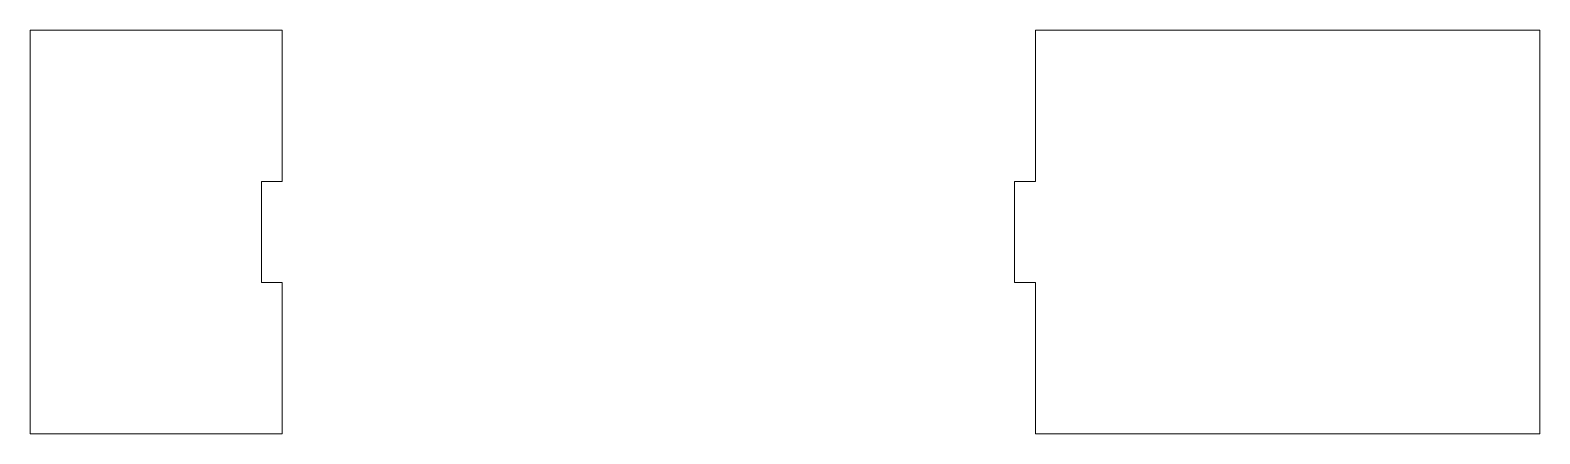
# Model space of a CAD drawing. Header units: millimetres. Extents: x -52 to 248, y -64 to 16.
import ezdxf

# ---------------------------------------------------------------- set-up
doc = ezdxf.new("R2010")
doc.units = ezdxf.units.MM

msp = doc.modelspace()

# ---------------------------------------------------------------- linework, layer by layer
at = {"color": 7, "linetype": 'Continuous', "lineweight": 15}
for p, q in [((-51.67, 16.18), (-51.67, -63.82)), ((-51.67, 16.18), (-1.67, 16.18)), ((-1.67, 16.18), (-1.67, -13.82)), ((147.72, 16.18), (147.72, -13.82)), ((147.72, 16.18), (247.72, 16.18)), ((247.72, 16.18), (247.72, -63.82)), ((-5.82, -13.82), (-5.82, -33.82)), ((-1.67, -13.82), (-5.82, -13.82)), ((147.72, -13.82), (143.57, -13.82)), ((143.57, -13.82), (143.57, -33.82)), ((-1.67, -33.82), (-5.82, -33.82)), ((-1.67, -33.82), (-1.67, -63.82)), ((147.72, -33.82), (143.57, -33.82)), ((147.72, -33.82), (147.72, -63.82)), ((-51.67, -63.82), (-1.67, -63.82)), ((147.72, -63.82), (247.72, -63.82))]:
    msp.add_line(p, q, dxfattribs=at)

doc.saveas('drawing.dxf')
